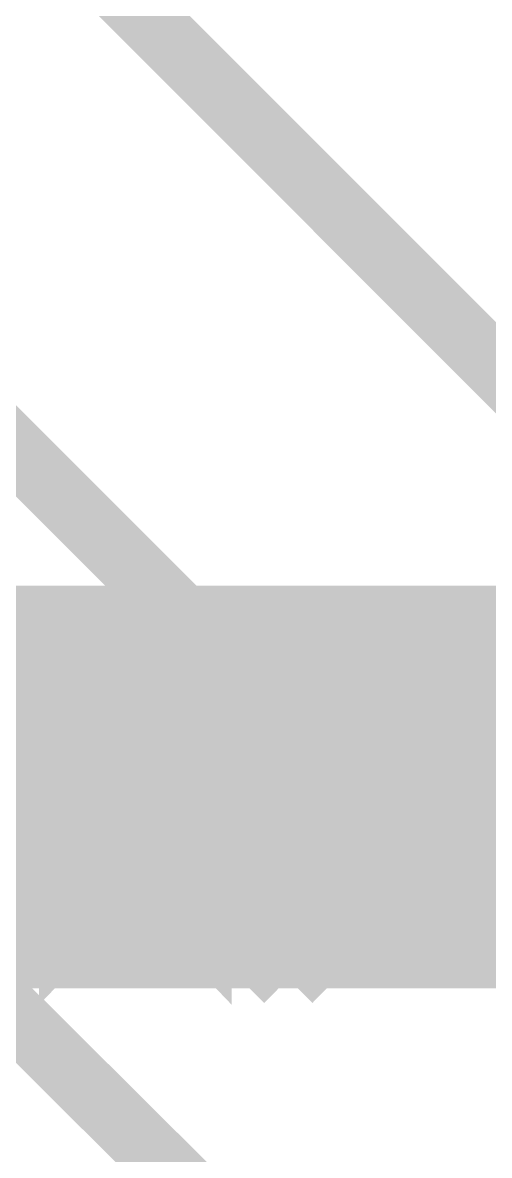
# Model space of a CAD drawing. Extents: x 0.1 to 11.6, y 0.3 to 16.2.
# Drawn here: x 7.4133 to 7.4617, y 13.8294 to 13.9467 of the extents above; entities that cross this region are included whole.
import ezdxf

# ---------------------------------------------------------------- set-up
doc = ezdxf.new("R2010")
doc.units = 0
doc.header["$MEASUREMENT"] = 0

msp = doc.modelspace()

# ---------------------------------------------------------------- linework, layer by layer
at = {"color": 254, "const_width": 0.00667}
for points in [[(7.47835, 13.7783), (7.15332, 14.1017)], [(7.47999, 13.835), (7.21332, 14.1017)], [(7.47999, 13.8933), (7.27165, 14.1017)]]:
    msp.add_lwpolyline(points, dxfattribs=at)
at = {"color": 0}
for points, const_width in [([(7.47168, 13.8834), (7.40001, 13.8834), (7.39833, 13.8834), (7.39665, 13.8834), (7.33501, 13.8834), (7.33501, 13.8817), (7.33501, 13.88), (7.33501, 13.8783), (7.33501, 13.875), (7.33501, 13.8717), (7.33501, 13.87), (7.39665, 13.87)], 0.01), ([(7.465, 13.86), (7.46332, 13.8583), (7.46332, 13.855), (7.46332, 13.8533), (7.46332, 13.855), (7.46332, 13.8583), (7.46332, 13.8617), (7.46332, 13.8666), (7.46164, 13.8717), (7.46164, 13.8767), (7.46164, 13.8783), (7.46164, 13.88), (7.46164, 13.8783), (7.46164, 13.8767), (7.46001, 13.8717), (7.46001, 13.8666), (7.46001, 13.8633), (7.46001, 13.86), (7.46001, 13.8583), (7.46001, 13.855), (7.46001, 13.8533), (7.46001, 13.855), (7.45833, 13.8583), (7.45833, 13.8617), (7.45833, 13.8666), (7.45833, 13.8717), (7.45833, 13.8767), (7.45833, 13.8783), (7.45665, 13.88), (7.45665, 13.8783), (7.45665, 13.8767), (7.45665, 13.8717), (7.45665, 13.8666), (7.45665, 13.8633), (7.45665, 13.86), (7.45665, 13.8583), (7.45503, 13.855), (7.45503, 13.8533), (7.45503, 13.855), (7.45503, 13.8583), (7.45503, 13.8617), (7.45503, 13.8666), (7.45335, 13.8717), (7.45335, 13.8767), (7.45335, 13.8783), (7.45335, 13.88), (7.45335, 13.8783), (7.45335, 13.8767), (7.45335, 13.8717), (7.45167, 13.8666), (7.45167, 13.8633), (7.45167, 13.86), (7.45167, 13.8583), (7.45167, 13.855), (7.45167, 13.8533), (7.45167, 13.855), (7.45167, 13.8583), (7.44997, 13.8617), (7.44997, 13.8666), (7.44997, 13.8717), (7.44997, 13.8767), (7.44997, 13.8783), (7.44997, 13.88), (7.44835, 13.8783), (7.44835, 13.8767), (7.44835, 13.8717), (7.44835, 13.8666), (7.44835, 13.8633), (7.44835, 13.86), (7.44835, 13.8583), (7.44835, 13.855), (7.44667, 13.8533), (7.44667, 13.855), (7.44667, 13.8583), (7.44667, 13.8617), (7.44667, 13.8666), (7.44667, 13.8717), (7.44499, 13.8767), (7.44499, 13.8783), (7.44499, 13.88), (7.44499, 13.8783), (7.44499, 13.8767), (7.44499, 13.8717), (7.44499, 13.8666), (7.44336, 13.8633), (7.44336, 13.86), (7.44336, 13.8583), (7.44336, 13.855), (7.44336, 13.8533), (7.44336, 13.855), (7.44336, 13.8583), (7.44168, 13.8617), (7.44168, 13.8666), (7.44168, 13.8717), (7.44168, 13.8767), (7.44168, 13.8783), (7.44168, 13.88), (7.44168, 13.8783), (7.44, 13.8767), (7.44, 13.8717), (7.44, 13.8666), (7.44, 13.8633), (7.44, 13.86), (7.44, 13.8583), (7.44, 13.855), (7.44, 13.8533), (7.43832, 13.855), (7.43832, 13.8583), (7.43832, 13.8617), (7.43832, 13.8666), (7.43832, 13.8717), (7.43832, 13.8767), (7.43668, 13.8783), (7.43668, 13.88), (7.43668, 13.8783), (7.43668, 13.8767), (7.43668, 13.8717), (7.43668, 13.8666), (7.43668, 13.8633), (7.435, 13.86), (7.435, 13.8583), (7.435, 13.855), (7.435, 13.8533), (7.435, 13.855), (7.435, 13.8583), (7.435, 13.8617), (7.43332, 13.8666), (7.43332, 13.8717), (7.43332, 13.8767), (7.43332, 13.8783), (7.43332, 13.88), (7.43332, 13.8783), (7.43332, 13.8767), (7.43164, 13.8717), (7.43164, 13.8666), (7.43164, 13.8633), (7.43164, 13.86), (7.43164, 13.8583), (7.43164, 13.855), (7.43164, 13.8533), (7.43001, 13.855), (7.43001, 13.8583), (7.43001, 13.8617), (7.43001, 13.8666), (7.43001, 13.8717), (7.43001, 13.8767), (7.43001, 13.8783), (7.42833, 13.88), (7.42833, 13.8783), (7.42833, 13.8767), (7.42833, 13.8717), (7.42833, 13.8666), (7.42833, 13.8633), (7.42833, 13.86), (7.42833, 13.8583), (7.42665, 13.855), (7.42665, 13.8533), (7.42665, 13.855), (7.42665, 13.8583), (7.42665, 13.8617), (7.42665, 13.8666), (7.42503, 13.8717), (7.42503, 13.8767), (7.42503, 13.8783), (7.42503, 13.88), (7.42503, 13.8783), (7.42503, 13.8767), (7.42503, 13.8717), (7.42333, 13.8666), (7.42333, 13.8633), (7.42333, 13.86), (7.42333, 13.8583), (7.42333, 13.855), (7.42333, 13.8533), (7.42333, 13.855), (7.42165, 13.8583), (7.42165, 13.8617), (7.42165, 13.8666), (7.42165, 13.8717), (7.42165, 13.8767), (7.42165, 13.8783), (7.42165, 13.88), (7.41997, 13.8783), (7.41997, 13.8767), (7.41997, 13.8717), (7.41997, 13.8666), (7.41997, 13.8633), (7.41997, 13.86), (7.41997, 13.8583), (7.41997, 13.855), (7.41835, 13.8533), (7.41835, 13.855), (7.41835, 13.8583), (7.41835, 13.8617), (7.41835, 13.8666), (7.41835, 13.8717), (7.41667, 13.8767), (7.41667, 13.8783), (7.41667, 13.88), (7.41667, 13.8783), (7.41667, 13.8767), (7.41667, 13.8717), (7.41667, 13.8666), (7.41499, 13.8633), (7.41499, 13.86), (7.41499, 13.8583), (7.41499, 13.855), (7.41499, 13.8533), (7.41499, 13.855), (7.41499, 13.8583), (7.41336, 13.8617), (7.41336, 13.8666), (7.41336, 13.8717), (7.41336, 13.8767), (7.41336, 13.8783), (7.41336, 13.88), (7.41336, 13.8783), (7.41168, 13.8767), (7.41168, 13.8717), (7.41168, 13.8666), (7.41168, 13.8633), (7.41168, 13.86), (7.41168, 13.8583), (7.41168, 13.855), (7.41, 13.8533)], 0.00667), ([(7.41, 13.8617), (7.41168, 13.8666), (7.41168, 13.8717), (7.41168, 13.8767), (7.41168, 13.8783), (7.41168, 13.88), (7.41168, 13.8783), (7.41336, 13.8767), (7.41336, 13.8717), (7.41336, 13.8666), (7.41336, 13.8617), (7.41336, 13.8583), (7.41336, 13.855), (7.41336, 13.8533), (7.41499, 13.855), (7.41499, 13.8583), (7.41499, 13.8617), (7.41499, 13.8666), (7.41499, 13.8717), (7.41499, 13.8767), (7.41499, 13.8783), (7.41667, 13.88), (7.41667, 13.8783), (7.41667, 13.8767), (7.41667, 13.8717), (7.41667, 13.8666), (7.41667, 13.8617), (7.41835, 13.8583), (7.41835, 13.855), (7.41835, 13.8533), (7.41835, 13.855), (7.41835, 13.8583), (7.41835, 13.8617), (7.41835, 13.8666), (7.41997, 13.8717), (7.41997, 13.8767), (7.41997, 13.8783), (7.41997, 13.88), (7.41997, 13.8783), (7.41997, 13.8767), (7.42165, 13.8717), (7.42165, 13.8666), (7.42165, 13.8617), (7.42165, 13.8583), (7.42165, 13.855), (7.42165, 13.8533), (7.42165, 13.855), (7.42333, 13.8583), (7.42333, 13.8617), (7.42333, 13.8666), (7.42333, 13.8717), (7.42333, 13.8767), (7.42333, 13.8783), (7.42503, 13.88), (7.42503, 13.8783), (7.42503, 13.8767), (7.42503, 13.8717), (7.42503, 13.8666), (7.42503, 13.8617), (7.42503, 13.8583), (7.42665, 13.855), (7.42665, 13.8533), (7.42665, 13.855), (7.42665, 13.8583), (7.42665, 13.8617), (7.42665, 13.8666), (7.42665, 13.8717), (7.42833, 13.8767), (7.42833, 13.8783), (7.42833, 13.88), (7.42833, 13.8783), (7.42833, 13.8767), (7.42833, 13.8717), (7.43001, 13.8666), (7.43001, 13.8617), (7.43001, 13.8583), (7.43001, 13.855), (7.43001, 13.8533), (7.43001, 13.855), (7.43001, 13.8583), (7.43164, 13.8617), (7.43164, 13.8666), (7.43164, 13.8717), (7.43164, 13.8767), (7.43164, 13.8783), (7.43164, 13.88), (7.43332, 13.8783), (7.43332, 13.8767), (7.43332, 13.8717), (7.43332, 13.8666), (7.43332, 13.8617), (7.43332, 13.8583), (7.43332, 13.855), (7.435, 13.8533), (7.435, 13.855), (7.435, 13.8583), (7.435, 13.8617), (7.435, 13.8666), (7.435, 13.8717), (7.43668, 13.8767), (7.43668, 13.8783), (7.43668, 13.88), (7.43668, 13.8783), (7.43668, 13.8767), (7.43668, 13.8717), (7.43668, 13.8666), (7.43832, 13.8617), (7.43832, 13.8583), (7.43832, 13.855), (7.43832, 13.8533), (7.43832, 13.855), (7.43832, 13.8583), (7.43832, 13.8617), (7.44, 13.8666), (7.44, 13.8717), (7.44, 13.8767), (7.44, 13.8783), (7.44, 13.88), (7.44, 13.8783), (7.44168, 13.8767), (7.44168, 13.8717), (7.44168, 13.8666), (7.44168, 13.8617), (7.44168, 13.8583), (7.44168, 13.855), (7.44168, 13.8533), (7.44336, 13.855), (7.44336, 13.8583), (7.44336, 13.8617), (7.44336, 13.8666), (7.44336, 13.8717), (7.44336, 13.8767), (7.44499, 13.8783), (7.44499, 13.88), (7.44499, 13.8783), (7.44499, 13.8767), (7.44499, 13.8717), (7.44499, 13.8666), (7.44499, 13.8617), (7.44667, 13.8583), (7.44667, 13.855), (7.44667, 13.8533), (7.44667, 13.855), (7.44667, 13.8583), (7.44667, 13.8617), (7.44835, 13.8666), (7.44835, 13.8717), (7.44835, 13.8767), (7.44835, 13.8783), (7.44835, 13.88), (7.44835, 13.8783), (7.44835, 13.8767), (7.44997, 13.8717), (7.44997, 13.8666), (7.44997, 13.8617), (7.44997, 13.8583), (7.44997, 13.855), (7.44997, 13.8533), (7.44997, 13.855), (7.45167, 13.8583), (7.45167, 13.8617), (7.45167, 13.8666), (7.45167, 13.8717), (7.45167, 13.8767), (7.45167, 13.8783), (7.45335, 13.88), (7.45335, 13.8783), (7.45335, 13.8767), (7.45335, 13.8717), (7.45335, 13.8666), (7.45335, 13.8617), (7.45335, 13.8583), (7.45503, 13.855), (7.45503, 13.8533), (7.45503, 13.855), (7.45503, 13.8583), (7.45503, 13.8617), (7.45503, 13.8666), (7.45665, 13.8717), (7.45665, 13.8767), (7.45665, 13.8783), (7.45665, 13.88), (7.45665, 13.8783), (7.45665, 13.8767), (7.45665, 13.8717), (7.45833, 13.8666), (7.45833, 13.8617), (7.45833, 13.8583), (7.45833, 13.855), (7.45833, 13.8533), (7.45833, 13.855), (7.45833, 13.8583), (7.46001, 13.8617), (7.46001, 13.8666), (7.46001, 13.8717), (7.46001, 13.8767), (7.46001, 13.8783), (7.46001, 13.88), (7.46164, 13.8783), (7.46164, 13.8767), (7.46164, 13.8717), (7.46164, 13.8666), (7.46164, 13.8617), (7.46164, 13.8583), (7.46164, 13.855), (7.46332, 13.8533), (7.46332, 13.855), (7.46332, 13.8583), (7.46332, 13.8617), (7.46332, 13.8666), (7.46332, 13.8717), (7.465, 13.8767)], 0.00667), ([(7.40001, 13.8517), (7.47168, 13.8517), (7.47168, 13.8533), (7.47331, 13.8583), (7.47168, 13.8633), (7.47168, 13.87), (7.47168, 13.875), (7.47331, 13.88), (7.47999, 13.88)], 0.01), ([(7.48167, 13.8817), (7.40001, 13.8817)], 0.00667), ([(7.41168, 13.88), (7.41168, 13.8783), (7.41, 13.8767)], 0.00667), ([(7.41336, 13.88), (7.41168, 13.88)], 0.00667), ([(7.41499, 13.8767), (7.41336, 13.8783), (7.41336, 13.88)], 0.00667), ([(7.41667, 13.88), (7.41499, 13.8783), (7.41499, 13.8767)], 0.00667), ([(7.41835, 13.8767), (7.41835, 13.8783), (7.41667, 13.88)], 0.00667), ([(7.41667, 13.88), (7.41835, 13.88)], 0.00667), ([(7.41997, 13.88), (7.41997, 13.8783), (7.41835, 13.8767)], 0.00667), ([(7.42165, 13.88), (7.41997, 13.88)], 0.00667), ([(7.42333, 13.88), (7.42333, 13.8783), (7.42165, 13.8767)], 0.00667), ([(7.42333, 13.8767), (7.42165, 13.8783), (7.42165, 13.88)], 0.00667), ([(7.42665, 13.8767), (7.42665, 13.8783), (7.42503, 13.88)], 0.00667), ([(7.42503, 13.88), (7.42665, 13.88)], 0.00667), ([(7.42833, 13.88), (7.42665, 13.8783), (7.42665, 13.8767)], 0.00667), ([(7.43001, 13.8767), (7.43001, 13.8783), (7.42833, 13.88)], 0.00667), ([(7.42833, 13.88), (7.43001, 13.88)], 0.00667), ([(7.43164, 13.88), (7.43164, 13.8783), (7.43001, 13.8767)], 0.00667), ([(7.43332, 13.88), (7.43164, 13.88)], 0.00667), ([(7.435, 13.8767), (7.43332, 13.8783), (7.43332, 13.88)], 0.00667), ([(7.43668, 13.88), (7.435, 13.8783), (7.435, 13.8767)], 0.00667), ([(7.43832, 13.8767), (7.43832, 13.8783), (7.43668, 13.88)], 0.00667), ([(7.43668, 13.88), (7.43832, 13.88)], 0.00667), ([(7.44, 13.88), (7.44, 13.8783), (7.43832, 13.8767)], 0.00667), ([(7.44168, 13.88), (7.44, 13.88)], 0.00667), ([(7.44336, 13.8767), (7.44168, 13.8783), (7.44168, 13.88)], 0.00667), ([(7.44499, 13.88), (7.44336, 13.8783), (7.44336, 13.8767)], 0.00667), ([(7.44667, 13.8767), (7.44667, 13.8783), (7.44499, 13.88)], 0.00667), ([(7.44499, 13.88), (7.44667, 13.88)], 0.00667), ([(7.44835, 13.88), (7.44835, 13.8783), (7.44667, 13.8767)], 0.00667), ([(7.44997, 13.88), (7.44835, 13.88)], 0.00667), ([(7.45167, 13.8767), (7.44997, 13.8783), (7.44997, 13.88)], 0.00667), ([(7.45335, 13.88), (7.45167, 13.8783), (7.45167, 13.8767)], 0.00667), ([(7.45503, 13.8767), (7.45503, 13.8783), (7.45335, 13.88)], 0.00667), ([(7.45335, 13.88), (7.45503, 13.88)], 0.00667), ([(7.45665, 13.88), (7.45503, 13.8783), (7.45503, 13.8767)], 0.00667), ([(7.45833, 13.8767), (7.45833, 13.8783), (7.45665, 13.88)], 0.00667), ([(7.45665, 13.88), (7.45833, 13.88)], 0.00667), ([(7.46001, 13.88), (7.46001, 13.8783), (7.45833, 13.8767)], 0.00667), ([(7.46164, 13.88), (7.46001, 13.88)], 0.00667), ([(7.46332, 13.8767), (7.46164, 13.8783), (7.46164, 13.88)], 0.00667), ([(7.465, 13.88), (7.46332, 13.8783), (7.46332, 13.8767)], 0.00667), ([(7.41168, 13.8583), (7.41168, 13.86), (7.41168, 13.8633), (7.41168, 13.8666), (7.41168, 13.8717), (7.41168, 13.8733), (7.41, 13.8767)], 0.00667), ([(7.41, 13.8767), (7.41168, 13.8767)], 0.00667), ([(7.41499, 13.8767), (7.41336, 13.8733), (7.41336, 13.8717), (7.41336, 13.8666), (7.41336, 13.8633), (7.41336, 13.86), (7.41336, 13.8583)], 0.00667), ([(7.41667, 13.8583), (7.41667, 13.86), (7.41499, 13.8633), (7.41499, 13.8666), (7.41499, 13.8717), (7.41499, 13.8733), (7.41499, 13.8767)], 0.00667), ([(7.41499, 13.8767), (7.41667, 13.8767)], 0.00667), ([(7.41835, 13.8767), (7.41835, 13.8733), (7.41835, 13.8717), (7.41667, 13.8666), (7.41667, 13.8633), (7.41667, 13.86), (7.41667, 13.8583)], 0.00667), ([(7.41997, 13.8583), (7.41997, 13.86), (7.41997, 13.8633), (7.41997, 13.8666), (7.41997, 13.8717), (7.41835, 13.8733), (7.41835, 13.8767)], 0.00667), ([(7.41835, 13.8767), (7.41997, 13.8767)], 0.00667), ([(7.42165, 13.8767), (7.42165, 13.8733), (7.42165, 13.8717), (7.42165, 13.8666), (7.42165, 13.8633), (7.42165, 13.86), (7.41997, 13.8583)], 0.00667), ([(7.42333, 13.8767), (7.42165, 13.8767)], 0.00667), ([(7.42503, 13.8583), (7.42333, 13.86), (7.42333, 13.8633), (7.42333, 13.8666), (7.42333, 13.8717), (7.42333, 13.8733), (7.42333, 13.8767)], 0.00667), ([(7.42665, 13.8767), (7.42665, 13.8733), (7.42665, 13.8717), (7.42503, 13.8666), (7.42503, 13.8633), (7.42503, 13.86), (7.42503, 13.8583)], 0.00667), ([(7.42833, 13.8583), (7.42833, 13.86), (7.42833, 13.8633), (7.42833, 13.8666), (7.42665, 13.8717), (7.42665, 13.8733), (7.42665, 13.8767)], 0.00667), ([(7.42665, 13.8767), (7.42833, 13.8767)], 0.00667), ([(7.43001, 13.8767), (7.43001, 13.8733), (7.43001, 13.8717), (7.43001, 13.8666), (7.43001, 13.8633), (7.42833, 13.86), (7.42833, 13.8583)], 0.00667), ([(7.43332, 13.8583), (7.43164, 13.8583), (7.43164, 13.86), (7.43164, 13.8633), (7.43164, 13.8666), (7.43164, 13.8717), (7.43164, 13.8733), (7.43164, 13.8767), (7.43001, 13.8767)], 0.00667), ([(7.43001, 13.8767), (7.43164, 13.8767)], 0.00667), ([(7.435, 13.8767), (7.435, 13.8733), (7.43332, 13.8717), (7.43332, 13.8666), (7.43332, 13.8633), (7.43332, 13.86), (7.43332, 13.8583)], 0.00667), ([(7.43668, 13.8583), (7.43668, 13.86), (7.43668, 13.8633), (7.435, 13.8666), (7.435, 13.8717), (7.435, 13.8733), (7.435, 13.8767)], 0.00667), ([(7.435, 13.8767), (7.43668, 13.8767)], 0.00667), ([(7.43832, 13.8767), (7.43832, 13.8733), (7.43832, 13.8717), (7.43832, 13.8666), (7.43832, 13.8633), (7.43668, 13.86), (7.43668, 13.8583)], 0.00667), ([(7.44, 13.8583), (7.44, 13.86), (7.44, 13.8633), (7.44, 13.8666), (7.44, 13.8717), (7.44, 13.8733), (7.43832, 13.8767)], 0.00667), ([(7.43832, 13.8767), (7.44, 13.8767)], 0.00667), ([(7.44336, 13.8767), (7.44168, 13.8733), (7.44168, 13.8717), (7.44168, 13.8666), (7.44168, 13.8633), (7.44168, 13.86), (7.44168, 13.8583)], 0.00667), ([(7.44499, 13.8583), (7.44499, 13.86), (7.44336, 13.8633), (7.44336, 13.8666), (7.44336, 13.8717), (7.44336, 13.8733), (7.44336, 13.8767)], 0.00667), ([(7.44336, 13.8767), (7.44499, 13.8767)], 0.00667), ([(7.44667, 13.8767), (7.44667, 13.8733), (7.44667, 13.8717), (7.44667, 13.8666), (7.44499, 13.8633), (7.44499, 13.86), (7.44499, 13.8583)], 0.00667), ([(7.44835, 13.8583), (7.44835, 13.86), (7.44835, 13.8633), (7.44835, 13.8666), (7.44835, 13.8717), (7.44667, 13.8733), (7.44667, 13.8767)], 0.00667), ([(7.44667, 13.8767), (7.44835, 13.8767)], 0.00667), ([(7.44997, 13.8767), (7.44997, 13.8733), (7.44997, 13.8717), (7.44997, 13.8666), (7.44997, 13.8633), (7.44997, 13.86), (7.44997, 13.8583)], 0.00667), ([(7.45335, 13.8583), (7.45167, 13.86), (7.45167, 13.8633), (7.45167, 13.8666), (7.45167, 13.8717), (7.45167, 13.8733), (7.45167, 13.8767)], 0.00667), ([(7.45167, 13.8767), (7.45335, 13.8767)], 0.00667), ([(7.45503, 13.8767), (7.45503, 13.8733), (7.45503, 13.8717), (7.45335, 13.8666), (7.45335, 13.8633), (7.45335, 13.86), (7.45335, 13.8583)], 0.00667), ([(7.45665, 13.8583), (7.45665, 13.86), (7.45665, 13.8633), (7.45665, 13.8666), (7.45503, 13.8717), (7.45503, 13.8733), (7.45503, 13.8767)], 0.00667), ([(7.45503, 13.8767), (7.45665, 13.8767)], 0.00667), ([(7.45833, 13.8767), (7.45833, 13.8733), (7.45833, 13.8717), (7.45833, 13.8666), (7.45833, 13.8633), (7.45833, 13.86), (7.45665, 13.8583)], 0.00667), ([(7.46164, 13.8583), (7.46001, 13.8583), (7.46001, 13.86), (7.46001, 13.8633), (7.46001, 13.8666), (7.46001, 13.8717), (7.46001, 13.8733), (7.46001, 13.8767), (7.45833, 13.8767)], 0.00667), ([(7.45833, 13.8767), (7.46001, 13.8767)], 0.00667), ([(7.46332, 13.8767), (7.46332, 13.8733), (7.46164, 13.8717), (7.46164, 13.8666), (7.46164, 13.8633), (7.46164, 13.86), (7.46164, 13.8583)], 0.00667), ([(7.465, 13.8583), (7.465, 13.86), (7.465, 13.8633), (7.46332, 13.8666), (7.46332, 13.8717), (7.46332, 13.8733), (7.46332, 13.8767)], 0.00667), ([(7.46332, 13.8767), (7.465, 13.8767)], 0.00667), ([(7.41336, 13.8567), (7.41168, 13.8567)], 0.00667), ([(7.41168, 13.8567), (7.41336, 13.855)], 0.00667), ([(7.41168, 13.8533), (7.41168, 13.855), (7.41336, 13.8567)], 0.00667), ([(7.41499, 13.8533), (7.41499, 13.855), (7.41667, 13.8567)], 0.00667), ([(7.41667, 13.8567), (7.41835, 13.8567)], 0.00667), ([(7.41667, 13.8567), (7.41667, 13.855), (7.41835, 13.855)], 0.00667), ([(7.41835, 13.8533), (7.41997, 13.855), (7.41997, 13.8567)], 0.00667), ([(7.41997, 13.8567), (7.42165, 13.8567)], 0.00667), ([(7.41997, 13.8567), (7.42165, 13.855)], 0.00667), ([(7.42333, 13.8533), (7.42333, 13.855), (7.42503, 13.8567)], 0.00667), ([(7.42503, 13.8567), (7.42665, 13.8567)], 0.00667), ([(7.42503, 13.8567), (7.42503, 13.855), (7.42665, 13.855)], 0.00667), ([(7.42665, 13.8533), (7.42833, 13.855), (7.42833, 13.8567)], 0.00667), ([(7.42833, 13.8567), (7.43001, 13.8567)], 0.00667), ([(7.42833, 13.8567), (7.43001, 13.855)], 0.00667), ([(7.43164, 13.8533), (7.43164, 13.855), (7.43332, 13.8567)], 0.00667), ([(7.43332, 13.8567), (7.435, 13.8567)], 0.00667), ([(7.43332, 13.8567), (7.43332, 13.855), (7.435, 13.855)], 0.00667), ([(7.435, 13.8533), (7.43668, 13.855), (7.43668, 13.8567)], 0.00667), ([(7.43668, 13.8567), (7.43832, 13.8567)], 0.00667), ([(7.43668, 13.8567), (7.43668, 13.855), (7.43832, 13.855)], 0.00667), ([(7.44168, 13.8567), (7.44, 13.8567)], 0.00667), ([(7.44, 13.8567), (7.44168, 13.855)], 0.00667), ([(7.44, 13.8533), (7.44, 13.855), (7.44168, 13.8567)], 0.00667), ([(7.44336, 13.8533), (7.44336, 13.855), (7.44499, 13.8567)], 0.00667), ([(7.44499, 13.8567), (7.44667, 13.8567)], 0.00667), ([(7.44499, 13.8567), (7.44499, 13.855), (7.44667, 13.855)], 0.00667), ([(7.44667, 13.8533), (7.44835, 13.855), (7.44835, 13.8567)], 0.00667), ([(7.44835, 13.8567), (7.44997, 13.8567)], 0.00667), ([(7.44835, 13.8567), (7.44997, 13.855)], 0.00667), ([(7.45167, 13.8533), (7.45167, 13.855), (7.45335, 13.8567)], 0.00667), ([(7.45335, 13.8567), (7.45503, 13.8567)], 0.00667), ([(7.45335, 13.8567), (7.45335, 13.855), (7.45503, 13.855)], 0.00667), ([(7.45503, 13.8533), (7.45665, 13.855), (7.45665, 13.8567)], 0.00667), ([(7.45665, 13.8567), (7.45833, 13.8567)], 0.00667), ([(7.45665, 13.8567), (7.45833, 13.855)], 0.00667), ([(7.46001, 13.8533), (7.46001, 13.855), (7.46164, 13.8567)], 0.00667), ([(7.46164, 13.8567), (7.46332, 13.8567)], 0.00667), ([(7.46164, 13.8567), (7.46164, 13.855), (7.46332, 13.855)], 0.00667), ([(7.46332, 13.8533), (7.465, 13.855), (7.465, 13.8567)], 0.00667), ([(7.41, 13.8533), (7.41168, 13.8533)], 0.00667), ([(7.41336, 13.8533), (7.41499, 13.8533)], 0.00667), ([(7.41835, 13.8533), (7.41997, 13.8533)], 0.00667), ([(7.42165, 13.8533), (7.42333, 13.8533)], 0.00667), ([(7.42665, 13.8533), (7.42833, 13.8533)], 0.00667), ([(7.43001, 13.8533), (7.43164, 13.8533)], 0.00667), ([(7.435, 13.8533), (7.43668, 13.8533)], 0.00667), ([(7.43832, 13.8533), (7.44, 13.8533)], 0.00667), ([(7.44168, 13.8533), (7.44336, 13.8533)], 0.00667), ([(7.44667, 13.8533), (7.44835, 13.8533)], 0.00667), ([(7.44997, 13.8533), (7.45167, 13.8533)], 0.00667), ([(7.45503, 13.8533), (7.45665, 13.8533)], 0.00667), ([(7.45833, 13.8533), (7.46001, 13.8533)], 0.00667), ([(7.46332, 13.8533), (7.465, 13.8533)], 0.00667), ([(7.40001, 13.8517), (7.48167, 13.8517)], 0.00667)]:
    msp.add_lwpolyline(points, dxfattribs=dict(at, const_width=const_width))

doc.saveas('drawing.dxf')
